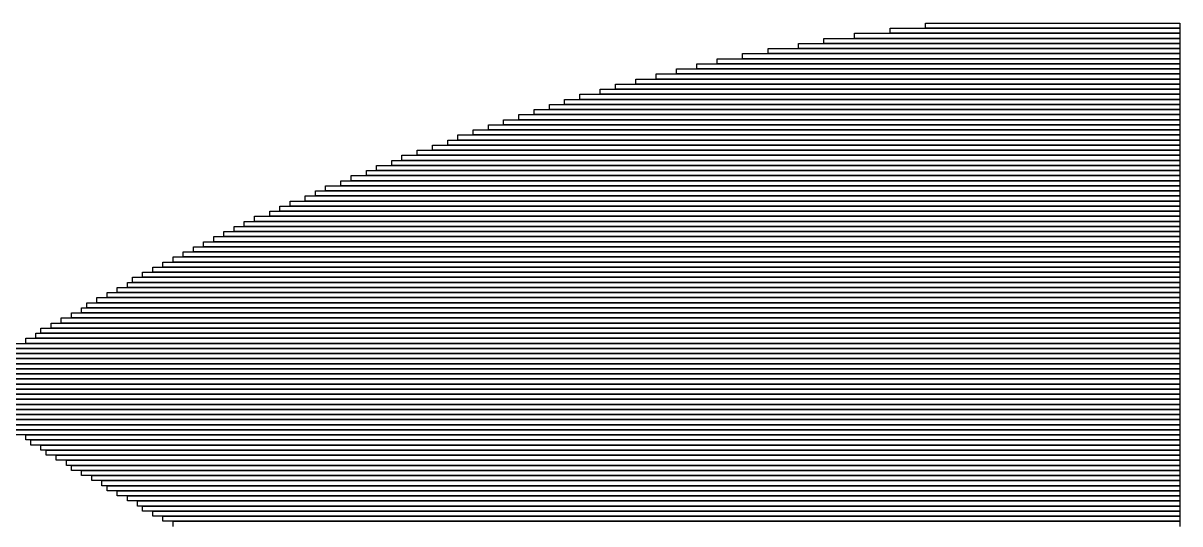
# Model space of a CAD drawing. Extents: x 340 to 684, y 370 to 655.
# Drawn here: x 456.5 to 684, y 556.5 to 655 of the extents above; entities that cross this region are included whole.
import ezdxf

# ---------------------------------------------------------------- set-up
doc = ezdxf.new("R2010")
doc.units = 0

msp = doc.modelspace()

# ---------------------------------------------------------------- linework, layer by layer
for p, q in [((620, 653), (684, 653)), ((620, 652), (620, 653)), ((627, 654), (684, 654)), ((627, 653), (627, 654)), ((684, 653), (627, 653)), ((634, 655), (684, 655)), ((634, 654), (634, 655)), ((684, 654), (634, 654)), ((684, 655), (684, 654)), ((684, 654), (684, 653)), ((684, 653), (684, 652)), ((609, 651), (684, 651)), ((609, 650), (609, 651)), ((614, 652), (684, 652)), ((614, 651), (614, 652)), ((684, 651), (614, 651)), ((684, 652), (620, 652)), ((684, 652), (684, 651)), ((684, 651), (684, 650)), ((598, 649), (684, 649)), ((598, 648), (598, 649)), ((603, 650), (684, 650)), ((603, 649), (603, 650)), ((684, 649), (603, 649)), ((684, 650), (609, 650)), ((684, 650), (684, 649)), ((684, 649), (684, 648)), ((589, 647), (684, 647)), ((589, 646), (589, 647)), ((593, 648), (684, 648)), ((593, 647), (593, 648)), ((684, 647), (593, 647)), ((684, 648), (598, 648)), ((684, 648), (684, 647)), ((684, 647), (684, 646)), ((577, 644), (684, 644)), ((577, 643), (577, 644)), ((581, 645), (684, 645)), ((581, 644), (581, 645)), ((684, 644), (581, 644)), ((585, 646), (684, 646)), ((585, 645), (585, 646)), ((684, 645), (585, 645)), ((684, 646), (589, 646)), ((684, 646), (684, 645)), ((684, 645), (684, 644)), ((684, 644), (684, 643)), ((570, 642), (684, 642)), ((570, 641), (570, 642)), ((573, 643), (684, 643)), ((573, 642), (573, 643)), ((684, 642), (573, 642)), ((684, 643), (577, 643)), ((684, 643), (684, 642)), ((684, 642), (684, 641)), ((563, 640), (684, 640)), ((563, 639), (563, 640)), ((566, 641), (684, 641)), ((566, 640), (566, 641)), ((684, 640), (566, 640)), ((684, 641), (570, 641)), ((684, 641), (684, 640)), ((684, 640), (684, 639)), ((554, 637), (684, 637)), ((554, 636), (554, 637)), ((557, 638), (684, 638)), ((557, 637), (557, 638)), ((684, 637), (557, 637)), ((560, 639), (684, 639)), ((560, 638), (560, 639)), ((684, 638), (560, 638)), ((684, 639), (563, 639)), ((684, 639), (684, 638)), ((684, 638), (684, 637)), ((684, 637), (684, 636)), ((548, 635), (684, 635)), ((548, 634), (548, 635)), ((551, 636), (684, 636)), ((551, 635), (551, 636)), ((684, 635), (551, 635)), ((684, 636), (554, 636)), ((684, 636), (684, 635)), ((684, 635), (684, 634)), ((542, 633), (684, 633)), ((542, 632), (542, 633)), ((545, 634), (684, 634)), ((545, 633), (545, 634)), ((684, 633), (545, 633)), ((684, 634), (548, 634)), ((684, 634), (684, 633)), ((684, 633), (684, 632)), ((537, 631), (684, 631)), ((537, 630), (537, 631)), ((540, 632), (684, 632)), ((540, 631), (540, 632)), ((684, 631), (540, 631)), ((684, 632), (542, 632)), ((684, 632), (684, 631)), ((684, 631), (684, 630)), ((529, 628), (684, 628)), ((529, 627), (529, 628)), ((531, 629), (684, 629)), ((531, 628), (531, 629)), ((684, 628), (531, 628)), ((534, 630), (684, 630)), ((534, 629), (534, 630)), ((684, 629), (534, 629)), ((684, 630), (537, 630)), ((684, 630), (684, 629)), ((684, 629), (684, 628)), ((684, 628), (684, 627)), ((524, 626), (684, 626)), ((524, 625), (524, 626)), ((526, 627), (684, 627)), ((526, 626), (526, 627)), ((684, 626), (526, 626)), ((684, 627), (529, 627)), ((684, 627), (684, 626)), ((684, 626), (684, 625)), ((519, 624), (684, 624)), ((519, 623), (519, 624)), ((521, 625), (684, 625)), ((521, 624), (521, 625)), ((684, 624), (521, 624)), ((684, 625), (524, 625)), ((684, 625), (684, 624)), ((684, 624), (684, 623)), ((514, 622), (684, 622)), ((514, 621), (514, 622)), ((516, 623), (684, 623)), ((516, 622), (516, 623)), ((684, 622), (516, 622)), ((684, 623), (519, 623)), ((684, 623), (684, 622)), ((684, 622), (684, 621)), ((507, 619), (684, 619)), ((507, 618), (507, 619)), ((509, 620), (684, 620)), ((509, 619), (509, 620)), ((684, 619), (509, 619)), ((512, 621), (684, 621)), ((512, 620), (512, 621)), ((684, 620), (512, 620)), ((684, 621), (514, 621)), ((684, 621), (684, 620)), ((684, 620), (684, 619)), ((684, 619), (684, 618)), ((502, 617), (684, 617)), ((502, 616), (502, 617)), ((505, 618), (684, 618)), ((505, 617), (505, 618)), ((684, 617), (505, 617)), ((684, 618), (507, 618)), ((684, 618), (684, 617)), ((684, 617), (684, 616)), ((498, 615), (684, 615)), ((498, 614), (498, 615)), ((500, 616), (684, 616)), ((500, 615), (500, 616)), ((684, 615), (500, 615)), ((684, 616), (502, 616)), ((684, 616), (684, 615)), ((684, 615), (684, 614)), ((492, 612), (684, 612)), ((492, 611), (492, 612)), ((494, 613), (684, 613)), ((494, 612), (494, 613)), ((684, 612), (494, 612)), ((496, 614), (684, 614)), ((496, 613), (496, 614)), ((684, 613), (496, 613)), ((684, 614), (498, 614)), ((684, 614), (684, 613)), ((684, 613), (684, 612)), ((684, 612), (684, 611)), ((488, 610), (684, 610)), ((488, 609), (488, 610)), ((490, 611), (684, 611)), ((490, 610), (490, 611)), ((684, 610), (490, 610)), ((684, 611), (492, 611)), ((684, 611), (684, 610)), ((684, 610), (684, 609)), ((484, 608), (684, 608)), ((484, 607), (484, 608)), ((486, 609), (684, 609)), ((486, 608), (486, 609)), ((684, 608), (486, 608)), ((684, 609), (488, 609)), ((684, 609), (684, 608)), ((684, 608), (684, 607)), ((480, 606), (684, 606)), ((480, 605), (480, 606)), ((482, 607), (684, 607)), ((482, 606), (482, 607)), ((684, 606), (482, 606)), ((684, 607), (484, 607)), ((684, 607), (684, 606)), ((684, 606), (684, 605)), ((475, 603), (684, 603)), ((475, 602), (475, 603)), ((477, 604), (684, 604)), ((477, 603), (477, 604)), ((684, 603), (477, 603)), ((478, 605), (684, 605)), ((478, 604), (478, 605)), ((684, 604), (478, 604)), ((684, 605), (480, 605)), ((684, 605), (684, 604)), ((684, 604), (684, 603)), ((684, 603), (684, 602)), ((471, 601), (684, 601)), ((471, 600), (471, 601)), ((473, 602), (684, 602)), ((473, 601), (473, 602)), ((684, 601), (473, 601)), ((684, 602), (475, 602)), ((684, 602), (684, 601)), ((684, 601), (684, 600)), ((468, 599), (684, 599)), ((468, 598), (468, 599)), ((469, 600), (684, 600)), ((469, 599), (469, 600)), ((684, 599), (469, 599)), ((684, 600), (471, 600)), ((684, 600), (684, 599)), ((684, 599), (684, 598)), ((464, 597), (684, 597)), ((464, 596), (464, 597)), ((466, 598), (684, 598)), ((466, 597), (466, 598)), ((684, 597), (466, 597)), ((684, 598), (468, 598)), ((684, 598), (684, 597)), ((684, 597), (684, 596)), ((459, 594), (684, 594)), ((459, 593), (459, 594)), ((460, 595), (684, 595)), ((460, 594), (460, 595)), ((684, 594), (460, 594)), ((462, 596), (684, 596)), ((462, 595), (462, 596)), ((684, 595), (462, 595)), ((684, 596), (464, 596)), ((684, 596), (684, 595)), ((684, 595), (684, 594)), ((684, 594), (684, 593)), ((455, 592), (684, 592)), ((457, 593), (684, 593)), ((457, 592), (457, 593)), ((684, 592), (457, 592)), ((684, 593), (459, 593)), ((684, 593), (684, 592)), ((684, 592), (684, 591)), ((452, 590), (684, 590)), ((454, 591), (684, 591)), ((684, 590), (454, 590)), ((684, 591), (455, 591)), ((684, 591), (684, 590)), ((684, 590), (684, 589)), ((447, 587), (684, 587)), ((449, 588), (684, 588)), ((684, 587), (449, 587)), ((450, 589), (684, 589)), ((684, 588), (450, 588)), ((684, 589), (452, 589)), ((684, 589), (684, 588)), ((684, 588), (684, 587)), ((684, 587), (684, 586)), ((444, 585), (684, 585)), ((446, 586), (684, 586)), ((684, 585), (446, 585)), ((684, 586), (447, 586)), ((684, 586), (684, 585)), ((684, 585), (684, 584)), ((440, 583), (684, 583)), ((442, 584), (684, 584)), ((684, 583), (442, 583)), ((684, 584), (444, 584)), ((684, 584), (684, 583)), ((684, 583), (684, 582)), ((684, 582), (440, 582)), ((444, 582), (684, 582)), ((684, 581), (444, 581)), ((446, 581), (684, 581)), ((684, 582), (684, 581)), ((684, 581), (684, 580)), ((684, 580), (446, 580)), ((448, 580), (684, 580)), ((684, 579), (448, 579)), ((449, 579), (684, 579)), ((684, 578), (449, 578)), ((451, 578), (684, 578)), ((684, 580), (684, 579)), ((684, 579), (684, 578)), ((684, 578), (684, 577)), ((684, 577), (451, 577)), ((452, 577), (684, 577)), ((684, 576), (452, 576)), ((454, 576), (684, 576)), ((684, 577), (684, 576)), ((684, 576), (684, 575)), ((684, 575), (454, 575)), ((455, 575), (684, 575)), ((684, 574), (455, 574)), ((457, 574), (684, 574)), ((457, 573), (457, 574)), ((684, 575), (684, 574)), ((684, 574), (684, 573)), ((684, 573), (457, 573)), ((458, 573), (684, 573)), ((458, 572), (458, 573)), ((684, 572), (458, 572)), ((460, 572), (684, 572)), ((460, 571), (460, 572)), ((684, 573), (684, 572)), ((684, 572), (684, 571)), ((684, 571), (460, 571)), ((461, 571), (684, 571)), ((461, 570), (461, 571)), ((684, 570), (461, 570)), ((463, 570), (684, 570)), ((463, 569), (463, 570)), ((684, 569), (463, 569)), ((465, 569), (684, 569)), ((465, 568), (465, 569)), ((684, 571), (684, 570)), ((684, 570), (684, 569)), ((684, 569), (684, 568)), ((684, 568), (465, 568)), ((466, 568), (684, 568)), ((466, 567), (466, 568)), ((684, 567), (466, 567)), ((468, 567), (684, 567)), ((468, 566), (468, 567)), ((684, 568), (684, 567)), ((684, 567), (684, 566)), ((684, 566), (468, 566)), ((470, 566), (684, 566)), ((470, 565), (470, 566)), ((684, 565), (470, 565)), ((472, 565), (684, 565)), ((472, 564), (472, 565)), ((684, 566), (684, 565)), ((684, 565), (684, 564)), ((684, 564), (472, 564)), ((473, 564), (684, 564)), ((473, 563), (473, 564)), ((684, 563), (473, 563)), ((475, 563), (684, 563)), ((475, 562), (475, 563)), ((684, 562), (475, 562)), ((477, 562), (684, 562)), ((477, 561), (477, 562)), ((684, 564), (684, 563)), ((684, 563), (684, 562)), ((684, 562), (684, 561)), ((684, 561), (477, 561)), ((479, 561), (684, 561)), ((479, 560), (479, 561)), ((684, 560), (479, 560)), ((480, 560), (684, 560)), ((480, 559), (480, 560)), ((684, 561), (684, 560)), ((684, 560), (684, 559)), ((684, 559), (480, 559)), ((482, 559), (684, 559)), ((482, 558), (482, 559)), ((684, 558), (482, 558)), ((484, 558), (684, 558)), ((484, 557), (484, 558)), ((684, 559), (684, 558)), ((684, 558), (684, 557)), ((684, 557), (484, 557)), ((486, 557), (684, 557)), ((486, 556), (486, 557)), ((684, 557), (684, 556))]:
    msp.add_line(p, q)

doc.saveas('drawing.dxf')
